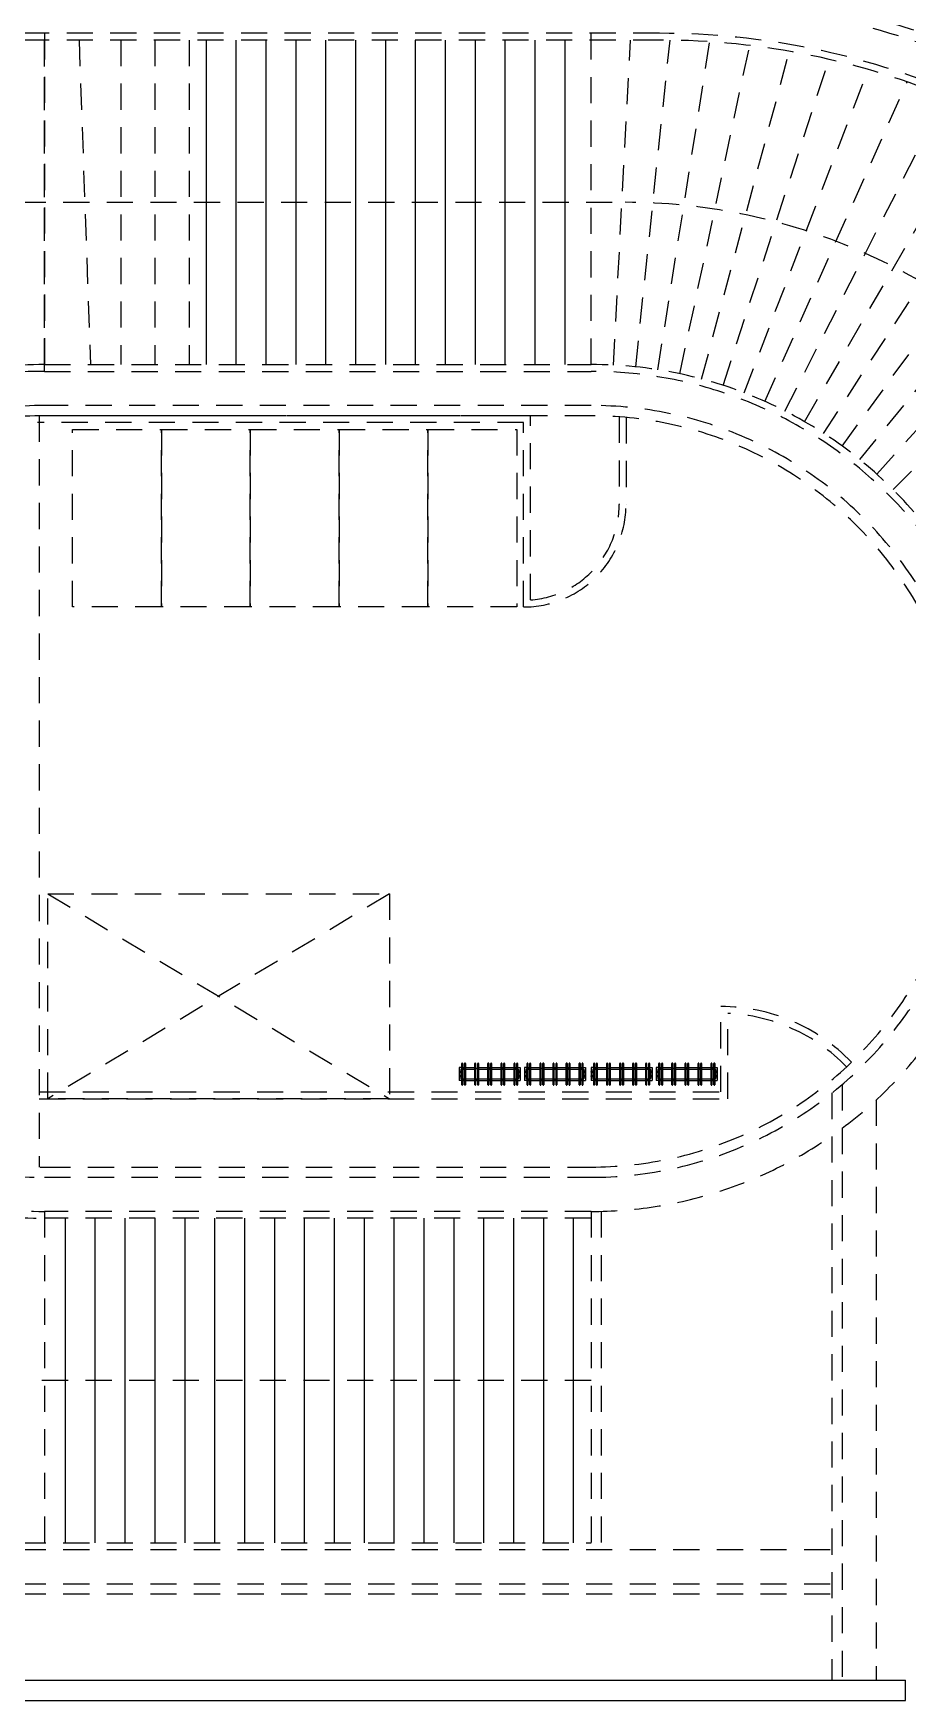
# Model space of a CAD drawing. Header units: millimetres. Extents: x 81033 to 452328, y -17390 to 42241.
# Drawn here: x 387141 to 387643, y -13312 to -12358 of the extents above; entities that cross this region are included whole.
import ezdxf

# ---------------------------------------------------------------- set-up
doc = ezdxf.new("R2010")
doc.units = ezdxf.units.MM
doc.header["$LTSCALE"] = 100
doc.header["$MEASUREMENT"] = 0
doc.linetypes.add('-HID', pattern=[2.5, 1.5, -1])
doc.layers.get('0').update_dxf_attribs({"linetype": 'CONTINUOUS'})
doc.layers.add('ELE9', color=9, linetype='CONTINUOUS')

# ---------------------------------------------------------------- blocks, each defined once
blk = doc.blocks.new('weee')
at = {"layer": 'ELE9', "linetype": '-HID', "ltscale": 0.1}
h = blk.add_hatch(dxfattribs=at)
h.set_pattern_fill('ANSI31', color=253, scale=137.2, angle=135)
h.set_pattern_definition([(180, (-711231.703, 39918.488), (-1e-15, -17.15), [])])
h.paths.add_polyline_path([(-6013.38, 48816.05), (-6013.38, 48585.43), (-5827.18, 48585.43), (-5827.18, 48816.05)])
h = blk.add_hatch(dxfattribs=at)
h.set_pattern_fill('ANSI31', color=253, scale=137.2, angle=135)
h.set_pattern_definition([(180, (-711231.703, 39957.688), (-1e-15, -17.15), [])])
h.paths.add_polyline_path([(-5150.98, 48502.45), (-5150.98, 48816.05), (-5337.18, 48816.05), (-5337.18, 48502.45)])
at = {"layer": 'ELE9', "color": 253, "linetype": '-HID', "ltscale": 0.1}
for p, q in [((-5147.06, 48463.25), (-5147.06, 48954.23)), ((-5423.68, 48886.98), (-5423.68, 48888.49)), ((-5423.68, 48888.49), (-5416.23, 48888.49)), ((-5423.68, 48885.38), (-5423.68, 48886.54)), ((-5423.68, 48879.5), (-5423.68, 48884.94)), ((-5423.31, 48885.38), (-5423.31, 48886.54)), ((-5423.06, 48885.38), (-5423.06, 48886.54)), ((-5422.7, 48886.98), (-5422.7, 48887.51)), ((-5422.7, 48887.51), (-5417.21, 48887.51)), ((-5422.7, 48885.38), (-5422.7, 48886.54)), ((-5422.7, 48879.5), (-5422.7, 48884.94)), ((-5417.21, 48886.98), (-5417.21, 48887.51)), ((-5417.21, 48885.38), (-5417.21, 48886.54)), ((-5417.21, 48879.5), (-5417.21, 48884.94)), ((-5416.84, 48885.38), (-5416.84, 48886.54)), ((-5416.6, 48885.38), (-5416.6, 48886.54)), ((-5416.23, 48886.98), (-5416.23, 48888.49)), ((-5416.23, 48885.38), (-5416.23, 48886.54)), ((-5416.23, 48879.5), (-5416.23, 48884.94)), ((-5409.7, 48499.51), (-5409.7, 48890.53)), ((-5423.68, 48877.89), (-5423.68, 48879.06)), ((-5423.68, 48872.01), (-5423.68, 48877.46)), ((-5423.31, 48877.88), (-5423.31, 48879.06)), ((-5423.06, 48877.88), (-5423.06, 48879.06)), ((-5422.7, 48877.89), (-5422.7, 48879.06)), ((-5422.7, 48872.01), (-5422.7, 48877.46)), ((-5417.21, 48877.89), (-5417.21, 48879.06)), ((-5417.21, 48872.01), (-5417.21, 48877.46)), ((-5416.84, 48877.88), (-5416.84, 48879.06)), ((-5416.6, 48877.88), (-5416.6, 48879.06)), ((-5416.23, 48877.89), (-5416.23, 48879.06)), ((-5416.23, 48872.01), (-5416.23, 48877.46)), ((-5423.68, 48870.41), (-5423.68, 48871.58)), ((-5423.68, 48864.52), (-5423.68, 48869.96)), ((-5423.31, 48870.4), (-5423.31, 48871.58)), ((-5423.31, 48862.9), (-5423.31, 48864.08)), ((-5423.06, 48870.4), (-5423.06, 48871.58)), ((-5423.06, 48862.9), (-5423.06, 48864.08)), ((-5422.7, 48870.41), (-5422.7, 48871.58)), ((-5422.7, 48864.52), (-5422.7, 48869.96)), ((-5417.21, 48870.41), (-5417.21, 48871.58)), ((-5417.21, 48864.52), (-5417.21, 48869.96)), ((-5417.21, 48862.91), (-5417.21, 48864.08)), ((-5416.84, 48870.4), (-5416.84, 48871.58)), ((-5416.84, 48862.9), (-5416.84, 48864.08)), ((-5416.6, 48870.4), (-5416.6, 48871.58)), ((-5416.6, 48862.9), (-5416.6, 48864.08)), ((-5416.23, 48870.41), (-5416.23, 48871.58)), ((-5416.23, 48864.52), (-5416.23, 48869.96)), ((-5416.23, 48862.91), (-5416.23, 48864.08)), ((-6017.3, 48855.25), (-6017.3, 48463.25)), ((-6013.38, 48855.25), (-6013.38, 48463.25)), ((-5423.68, 48857.03), (-5423.68, 48862.47)), ((-5423.68, 48855.42), (-5423.68, 48856.59)), ((-5423.68, 48854.98), (-5423.68, 48853.47)), ((-5423.31, 48855.41), (-5423.31, 48856.59)), ((-5423.06, 48855.41), (-5423.06, 48856.59)), ((-5422.7, 48857.03), (-5422.7, 48862.47)), ((-5422.7, 48855.42), (-5422.7, 48856.59)), ((-5422.7, 48854.98), (-5422.7, 48854.45)), ((-5422.7, 48854.45), (-5417.21, 48854.45)), ((-5417.21, 48857.03), (-5417.21, 48862.47)), ((-5417.21, 48855.42), (-5417.21, 48856.59)), ((-5417.21, 48854.98), (-5417.21, 48854.45)), ((-5416.84, 48855.41), (-5416.84, 48856.59)), ((-5416.6, 48855.41), (-5416.6, 48856.59)), ((-5416.23, 48857.03), (-5416.23, 48862.47)), ((-5416.23, 48855.42), (-5416.23, 48856.59)), ((-5416.23, 48854.98), (-5416.23, 48853.47)), ((-5423.68, 48853.47), (-5416.23, 48853.47)), ((-5423.68, 48849.55), (-5423.68, 48851.06)), ((-5423.68, 48851.06), (-5416.23, 48851.06)), ((-5423.68, 48847.96), (-5423.68, 48849.12)), ((-5423.68, 48842.08), (-5423.68, 48847.52)), ((-5423.31, 48847.96), (-5423.31, 48849.12)), ((-5423.06, 48847.96), (-5423.06, 48849.12)), ((-5422.7, 48849.55), (-5422.7, 48850.08)), ((-5422.7, 48850.08), (-5417.21, 48850.08)), ((-5422.7, 48847.96), (-5422.7, 48849.12)), ((-5422.7, 48842.08), (-5422.7, 48847.52)), ((-5417.21, 48849.55), (-5417.21, 48850.08)), ((-5417.21, 48847.96), (-5417.21, 48849.12)), ((-5417.21, 48842.08), (-5417.21, 48847.52)), ((-5416.84, 48847.96), (-5416.84, 48849.12)), ((-5416.6, 48847.96), (-5416.6, 48849.12)), ((-5416.23, 48849.55), (-5416.23, 48851.06)), ((-5416.23, 48847.96), (-5416.23, 48849.12)), ((-5416.23, 48842.08), (-5416.23, 48847.52)), ((-5423.68, 48840.47), (-5423.68, 48841.64)), ((-5423.68, 48834.59), (-5423.68, 48840.03)), ((-5423.31, 48840.46), (-5423.31, 48841.64)), ((-5423.06, 48840.46), (-5423.06, 48841.64)), ((-5422.7, 48840.47), (-5422.7, 48841.64)), ((-5422.7, 48834.59), (-5422.7, 48840.03)), ((-5417.21, 48840.47), (-5417.21, 48841.64)), ((-5417.21, 48834.59), (-5417.21, 48840.03)), ((-5416.84, 48840.46), (-5416.84, 48841.64)), ((-5416.6, 48840.46), (-5416.6, 48841.64)), ((-5416.23, 48840.47), (-5416.23, 48841.64)), ((-5416.23, 48834.59), (-5416.23, 48840.03)), ((-5423.68, 48832.98), (-5423.68, 48834.15)), ((-5423.68, 48827.09), (-5423.68, 48832.53)), ((-5423.68, 48819.6), (-5423.68, 48825.05)), ((-5423.31, 48832.97), (-5423.31, 48834.15)), ((-5423.31, 48825.47), (-5423.31, 48826.65)), ((-5423.06, 48832.97), (-5423.06, 48834.15)), ((-5423.06, 48825.47), (-5423.06, 48826.65)), ((-5422.7, 48832.98), (-5422.7, 48834.15)), ((-5422.7, 48827.09), (-5422.7, 48832.53)), ((-5422.7, 48819.6), (-5422.7, 48825.05)), ((-5417.21, 48832.98), (-5417.21, 48834.15)), ((-5417.21, 48827.09), (-5417.21, 48832.53)), ((-5417.21, 48825.48), (-5417.21, 48826.65)), ((-5417.21, 48819.6), (-5417.21, 48825.05)), ((-5416.84, 48832.97), (-5416.84, 48834.15)), ((-5416.84, 48825.47), (-5416.84, 48826.65)), ((-5416.6, 48832.97), (-5416.6, 48834.15)), ((-5416.6, 48825.47), (-5416.6, 48826.65)), ((-5416.23, 48832.98), (-5416.23, 48834.15)), ((-5416.23, 48827.09), (-5416.23, 48832.53)), ((-5416.23, 48825.48), (-5416.23, 48826.65)), ((-5416.23, 48819.6), (-5416.23, 48825.05)), ((-5827.18, 48502.45), (-5827.18, 48816.05)), ((-5823.26, 48502.45), (-5823.26, 48816.05)), ((-5423.68, 48818), (-5423.68, 48819.17)), ((-5423.68, 48817.55), (-5423.68, 48816.04)), ((-5423.68, 48816.04), (-5416.23, 48816.04)), ((-5423.31, 48817.99), (-5423.31, 48819.17)), ((-5423.06, 48817.99), (-5423.06, 48819.17)), ((-5422.7, 48818), (-5422.7, 48819.17)), ((-5422.7, 48817.55), (-5422.7, 48817.02)), ((-5422.7, 48817.02), (-5417.21, 48817.02)), ((-5417.21, 48818), (-5417.21, 48819.17)), ((-5417.21, 48817.55), (-5417.21, 48817.02)), ((-5416.84, 48817.99), (-5416.84, 48819.17)), ((-5416.6, 48817.99), (-5416.6, 48819.17)), ((-5416.23, 48818), (-5416.23, 48819.17)), ((-5416.23, 48817.55), (-5416.23, 48816.04)), ((-5341.1, 48816.05), (-5341.1, 48502.45)), ((-5337.18, 48816.05), (-5337.18, 48502.45)), ((-5150.98, 48463.25), (-5150.98, 48816.05)), ((-5423.68, 48811.36), (-5423.68, 48812.86)), ((-5423.68, 48812.86), (-5416.23, 48812.86)), ((-5423.68, 48809.76), (-5423.68, 48810.92)), ((-5423.68, 48803.88), (-5423.68, 48809.32)), ((-5423.31, 48809.76), (-5423.31, 48810.92)), ((-5423.06, 48809.76), (-5423.06, 48810.92)), ((-5422.7, 48811.36), (-5422.7, 48811.88)), ((-5422.7, 48811.88), (-5417.21, 48811.88)), ((-5422.7, 48809.76), (-5422.7, 48810.92)), ((-5422.7, 48803.88), (-5422.7, 48809.32)), ((-5417.21, 48811.36), (-5417.21, 48811.88)), ((-5417.21, 48809.76), (-5417.21, 48810.92)), ((-5417.21, 48803.88), (-5417.21, 48809.32)), ((-5416.84, 48809.76), (-5416.84, 48810.92)), ((-5416.6, 48809.76), (-5416.6, 48810.92)), ((-5416.23, 48811.36), (-5416.23, 48812.86)), ((-5416.23, 48809.76), (-5416.23, 48810.92)), ((-5416.23, 48803.88), (-5416.23, 48809.32)), ((-5423.68, 48802.27), (-5423.68, 48803.44)), ((-5423.68, 48796.39), (-5423.68, 48801.83)), ((-5423.31, 48802.26), (-5423.31, 48803.44)), ((-5423.06, 48802.26), (-5423.06, 48803.44)), ((-5422.7, 48802.27), (-5422.7, 48803.44)), ((-5422.7, 48796.39), (-5422.7, 48801.83)), ((-5417.21, 48802.27), (-5417.21, 48803.44)), ((-5417.21, 48796.39), (-5417.21, 48801.83)), ((-5416.84, 48802.26), (-5416.84, 48803.44)), ((-5416.6, 48802.26), (-5416.6, 48803.44)), ((-5416.23, 48802.27), (-5416.23, 48803.44)), ((-5416.23, 48796.39), (-5416.23, 48801.83)), ((-5423.68, 48794.78), (-5423.68, 48795.95)), ((-5423.68, 48788.89), (-5423.68, 48794.34)), ((-5423.68, 48781.41), (-5423.68, 48786.85)), ((-5423.31, 48794.77), (-5423.31, 48795.95)), ((-5423.31, 48787.28), (-5423.31, 48788.46)), ((-5423.06, 48794.77), (-5423.06, 48795.95)), ((-5423.06, 48787.28), (-5423.06, 48788.46)), ((-5422.7, 48794.78), (-5422.7, 48795.95)), ((-5422.7, 48788.89), (-5422.7, 48794.34)), ((-5422.7, 48781.41), (-5422.7, 48786.85)), ((-5417.21, 48794.78), (-5417.21, 48795.95)), ((-5417.21, 48788.89), (-5417.21, 48794.34)), ((-5417.21, 48787.29), (-5417.21, 48788.46)), ((-5417.21, 48781.41), (-5417.21, 48786.85)), ((-5416.84, 48794.77), (-5416.84, 48795.95)), ((-5416.84, 48787.28), (-5416.84, 48788.46)), ((-5416.6, 48794.77), (-5416.6, 48795.95)), ((-5416.6, 48787.28), (-5416.6, 48788.46)), ((-5416.23, 48794.78), (-5416.23, 48795.95)), ((-5416.23, 48788.89), (-5416.23, 48794.34)), ((-5416.23, 48787.29), (-5416.23, 48788.46)), ((-5416.23, 48781.41), (-5416.23, 48786.85)), ((-5423.68, 48779.8), (-5423.68, 48780.97)), ((-5423.68, 48779.35), (-5423.68, 48777.85)), ((-5423.68, 48777.85), (-5416.23, 48777.85)), ((-5423.31, 48779.79), (-5423.31, 48780.97)), ((-5423.06, 48779.79), (-5423.06, 48780.97)), ((-5422.7, 48779.8), (-5422.7, 48780.97)), ((-5422.7, 48779.35), (-5422.7, 48778.83)), ((-5422.7, 48778.83), (-5417.21, 48778.83)), ((-5417.21, 48779.8), (-5417.21, 48780.97)), ((-5417.21, 48779.35), (-5417.21, 48778.83)), ((-5416.84, 48779.79), (-5416.84, 48780.97)), ((-5416.6, 48779.79), (-5416.6, 48780.97)), ((-5416.23, 48779.8), (-5416.23, 48780.97)), ((-5416.23, 48779.35), (-5416.23, 48777.85)), ((-5423.68, 48773.93), (-5423.68, 48775.44)), ((-5423.68, 48775.44), (-5416.23, 48775.44)), ((-5423.68, 48772.33), (-5423.68, 48773.49)), ((-5423.68, 48766.45), (-5423.68, 48771.89)), ((-5423.31, 48772.33), (-5423.31, 48773.49)), ((-5423.06, 48772.33), (-5423.06, 48773.49)), ((-5422.7, 48773.93), (-5422.7, 48774.46)), ((-5422.7, 48774.46), (-5417.21, 48774.46)), ((-5422.7, 48772.33), (-5422.7, 48773.49)), ((-5422.7, 48766.45), (-5422.7, 48771.89)), ((-5417.21, 48773.93), (-5417.21, 48774.46)), ((-5417.21, 48772.33), (-5417.21, 48773.49)), ((-5417.21, 48766.45), (-5417.21, 48771.89)), ((-5416.84, 48772.33), (-5416.84, 48773.49)), ((-5416.6, 48772.33), (-5416.6, 48773.49)), ((-5416.23, 48773.93), (-5416.23, 48775.44)), ((-5416.23, 48772.33), (-5416.23, 48773.49)), ((-5416.23, 48766.45), (-5416.23, 48771.89)), ((-5423.68, 48764.84), (-5423.68, 48766.01)), ((-5423.68, 48758.96), (-5423.68, 48764.41)), ((-5423.68, 48757.36), (-5423.68, 48758.53)), ((-5423.31, 48764.83), (-5423.31, 48766.01)), ((-5423.31, 48757.35), (-5423.31, 48758.53)), ((-5423.06, 48764.83), (-5423.06, 48766.01)), ((-5423.06, 48757.35), (-5423.06, 48758.53)), ((-5422.7, 48764.84), (-5422.7, 48766.01)), ((-5422.7, 48758.96), (-5422.7, 48764.41)), ((-5422.7, 48757.36), (-5422.7, 48758.53)), ((-5417.21, 48764.84), (-5417.21, 48766.01)), ((-5417.21, 48758.96), (-5417.21, 48764.41)), ((-5417.21, 48757.36), (-5417.21, 48758.53)), ((-5416.84, 48764.83), (-5416.84, 48766.01)), ((-5416.84, 48757.35), (-5416.84, 48758.53)), ((-5416.6, 48764.83), (-5416.6, 48766.01)), ((-5416.6, 48757.35), (-5416.6, 48758.53)), ((-5416.23, 48764.84), (-5416.23, 48766.01)), ((-5416.23, 48758.96), (-5416.23, 48764.41)), ((-5416.23, 48757.36), (-5416.23, 48758.53)), ((-5423.68, 48751.47), (-5423.68, 48756.91)), ((-5423.68, 48743.98), (-5423.68, 48749.42)), ((-5423.31, 48749.85), (-5423.31, 48751.03)), ((-5423.06, 48749.85), (-5423.06, 48751.03)), ((-5422.7, 48751.47), (-5422.7, 48756.91)), ((-5422.7, 48743.98), (-5422.7, 48749.42)), ((-5417.21, 48751.47), (-5417.21, 48756.91)), ((-5417.21, 48749.86), (-5417.21, 48751.03)), ((-5417.21, 48743.98), (-5417.21, 48749.42)), ((-5416.84, 48749.85), (-5416.84, 48751.03)), ((-5416.6, 48749.85), (-5416.6, 48751.03)), ((-5416.23, 48751.47), (-5416.23, 48756.91)), ((-5416.23, 48749.86), (-5416.23, 48751.03)), ((-5416.23, 48743.98), (-5416.23, 48749.42)), ((-5423.68, 48742.37), (-5423.68, 48743.54)), ((-5423.68, 48741.93), (-5423.68, 48740.42)), ((-5423.68, 48740.42), (-5416.23, 48740.42)), ((-5423.31, 48742.36), (-5423.31, 48743.54)), ((-5423.06, 48742.36), (-5423.06, 48743.54)), ((-5422.7, 48742.37), (-5422.7, 48743.54)), ((-5422.7, 48741.93), (-5422.7, 48741.4)), ((-5422.7, 48741.4), (-5417.21, 48741.4)), ((-5417.21, 48742.37), (-5417.21, 48743.54)), ((-5417.21, 48741.93), (-5417.21, 48741.4)), ((-5416.84, 48742.36), (-5416.84, 48743.54)), ((-5416.6, 48742.36), (-5416.6, 48743.54)), ((-5416.23, 48742.37), (-5416.23, 48743.54)), ((-5416.23, 48741.93), (-5416.23, 48740.42)), ((-6013.38, 48522.33), (-5827.18, 48528.89))]:
    blk.add_line(p, q, dxfattribs=at)
for points in [[(-5069.64, 49315.85), (-5582.18, 49315.85, 0.414214), (-6042.78, 48855.25), (-6042.78, 48463.25, 1), (-5121.58, 48463.25), (-5121.58, 48954.23)], [(-5366.58, 49309.97), (-5582.18, 49309.97, 0.414214), (-6036.9, 48855.25), (-6036.9, 48463.25, 1), (-5127.46, 48463.25), (-5127.46, 48954.23)], [(-5244.08, 48816.05), (-5244.08, 48463.25, -1), (-5920.28, 48463.25), (-5920.28, 48835.65, -0.414214), (-5582.18, 49173.75)], [(-5803.66, 48502.45, 1), (-5360.7, 48502.45), (-5360.7, 48816.05, 1), (-5803.66, 48816.05), (-5803.66, 48502.45)], [(-5797.78, 48502.45, 1), (-5366.58, 48502.45), (-5366.58, 48816.05, 1), (-5797.78, 48816.05), (-5797.78, 48502.45)], [(-5458.7, 48890.53, -0.204235), (-5426.76, 48965.47, -0.204235)], [(-5454.71, 48894.45, -0.193955), (-5424.07, 48962.62, -0.193955)], [(-5422.84, 48886.98, 0.259476), (-5423.19, 48887.18, 0.259476), (-5423.54, 48886.98, 1)], [(-5423.54, 48886.54, 0.179535), (-5423.31, 48886.37, 1)], [(-5423.31, 48885.56, 0.179535), (-5423.54, 48885.38, 1)], [(-5423.54, 48884.94, 0.556415), (-5422.84, 48884.94, 1)], [(-5423.06, 48886.37, 0.179535), (-5422.84, 48886.54, 0.259476)], [(-5422.84, 48885.38, 0.179535), (-5423.06, 48885.56, 0.259476)], [(-5417.07, 48886.98, -0.259476), (-5416.72, 48887.18, -0.259476), (-5416.37, 48886.98, -1)], [(-5416.84, 48886.37, -0.179535), (-5417.07, 48886.54, -0.259476)], [(-5417.07, 48885.38, -0.179535), (-5416.84, 48885.56, -0.259476)], [(-5416.37, 48884.94, -0.556415), (-5417.07, 48884.94, -1)], [(-5416.37, 48886.54, -0.179535), (-5416.6, 48886.37, -1)], [(-5416.6, 48885.56, -0.179535), (-5416.37, 48885.38, -1)], [(-5422.84, 48879.49, 0.259476), (-5423.19, 48879.69, 0.259476), (-5423.54, 48879.49, 1)], [(-5423.54, 48879.06, 0.179535), (-5423.31, 48878.88, 1)], [(-5423.31, 48878.07, 0.179535), (-5423.54, 48877.89, 1)], [(-5423.54, 48877.46, 0.556415), (-5422.84, 48877.46, 1)], [(-5423.06, 48878.88, 0.179535), (-5422.84, 48879.06, 0.259476)], [(-5422.84, 48877.89, 0.179535), (-5423.06, 48878.07, 0.259476)], [(-5417.07, 48879.49, -0.259476), (-5416.72, 48879.69, -0.259476), (-5416.37, 48879.49, -1)], [(-5416.84, 48878.88, -0.179535), (-5417.07, 48879.06, -0.259476)], [(-5417.07, 48877.89, -0.179535), (-5416.84, 48878.07, -0.259476)], [(-5416.37, 48877.46, -0.556415), (-5417.07, 48877.46, -1)], [(-5416.37, 48879.06, -0.179535), (-5416.6, 48878.88, -1)], [(-5416.6, 48878.07, -0.179535), (-5416.37, 48877.89, -1)], [(-5422.84, 48872, 0.259476), (-5423.19, 48872.2, 0.259476), (-5423.54, 48872, 1)], [(-5423.54, 48871.57, 0.179535), (-5423.31, 48871.39, 1)], [(-5423.31, 48870.58, 0.179535), (-5423.54, 48870.41, 1)], [(-5423.54, 48869.97, 0.556415), (-5422.84, 48869.97, 1)], [(-5422.84, 48864.5, 0.259476), (-5423.19, 48864.69, 0.259476), (-5423.54, 48864.5, 1)], [(-5423.54, 48864.06, 0.179535), (-5423.31, 48863.88, 1)], [(-5423.06, 48871.39, 0.179535), (-5422.84, 48871.57, 0.259476)], [(-5422.84, 48870.41, 0.179535), (-5423.06, 48870.58, 0.259476)], [(-5423.06, 48863.88, 0.179535), (-5422.84, 48864.06, 0.259476)], [(-5417.07, 48872, -0.259476), (-5416.72, 48872.2, -0.259476), (-5416.37, 48872, -1)], [(-5416.84, 48871.39, -0.179535), (-5417.07, 48871.57, -0.259476)], [(-5417.07, 48870.41, -0.179535), (-5416.84, 48870.58, -0.259476)], [(-5416.37, 48869.97, -0.556415), (-5417.07, 48869.97, -1)], [(-5417.07, 48864.5, -0.259476), (-5416.72, 48864.69, -0.259476), (-5416.37, 48864.5, -1)], [(-5416.84, 48863.88, -0.179535), (-5417.07, 48864.06, -0.259476)], [(-5416.37, 48871.57, -0.179535), (-5416.6, 48871.39, -1)], [(-5416.6, 48870.58, -0.179535), (-5416.37, 48870.41, -1)], [(-5416.37, 48864.06, -0.179535), (-5416.6, 48863.88, -1)], [(-5423.31, 48863.08, 0.179535), (-5423.54, 48862.9, 1)], [(-5423.54, 48862.46, 0.556415), (-5422.84, 48862.46, 1)], [(-5422.84, 48857.02, 0.259476), (-5423.19, 48857.22, 0.259476), (-5423.54, 48857.02, 1)], [(-5423.54, 48856.58, 0.179535), (-5423.31, 48856.41, 1)], [(-5423.31, 48855.6, 0.179535), (-5423.54, 48855.42, 1)], [(-5423.54, 48854.99, 0.556415), (-5422.84, 48854.99, 1)], [(-5422.84, 48862.9, 0.179535), (-5423.06, 48863.08, 0.259476)], [(-5423.06, 48856.41, 0.179535), (-5422.84, 48856.58, 0.259476)], [(-5422.84, 48855.42, 0.179535), (-5423.06, 48855.6, 0.259476)], [(-5417.07, 48862.9, -0.179535), (-5416.84, 48863.08, -0.259476)], [(-5416.37, 48862.46, -0.556415), (-5417.07, 48862.46, -1)], [(-5417.07, 48857.02, -0.259476), (-5416.72, 48857.22, -0.259476), (-5416.37, 48857.02, -1)], [(-5416.84, 48856.41, -0.179535), (-5417.07, 48856.58, -0.259476)], [(-5417.07, 48855.42, -0.179535), (-5416.84, 48855.6, -0.259476)], [(-5416.37, 48854.99, -0.556415), (-5417.07, 48854.99, -1)], [(-5416.6, 48863.08, -0.179535), (-5416.37, 48862.9, -1)], [(-5416.37, 48856.58, -0.179535), (-5416.6, 48856.41, -1)], [(-5416.6, 48855.6, -0.179535), (-5416.37, 48855.42, -1)], [(-5422.84, 48849.55, 0.259476), (-5423.19, 48849.75, 0.259476), (-5423.54, 48849.55, 1)], [(-5423.54, 48849.12, 0.179535), (-5423.31, 48848.94, 1)], [(-5423.31, 48848.13, 0.179535), (-5423.54, 48847.96, 1)], [(-5423.54, 48847.52, 0.556415), (-5422.84, 48847.52, 1)], [(-5423.06, 48848.94, 0.179535), (-5422.84, 48849.12, 0.259476)], [(-5422.84, 48847.96, 0.179535), (-5423.06, 48848.13, 0.259476)], [(-5417.07, 48849.55, -0.259476), (-5416.72, 48849.75, -0.259476), (-5416.37, 48849.55, -1)], [(-5416.84, 48848.94, -0.179535), (-5417.07, 48849.12, -0.259476)], [(-5417.07, 48847.96, -0.179535), (-5416.84, 48848.13, -0.259476)], [(-5416.37, 48847.52, -0.556415), (-5417.07, 48847.52, -1)], [(-5416.37, 48849.12, -0.179535), (-5416.6, 48848.94, -1)], [(-5416.6, 48848.13, -0.179535), (-5416.37, 48847.96, -1)], [(-5796.85, 48836.14), (-5746.82, 48836.14, -0.414214), (-5688.02, 48777.34), (-5793.86, 48777.34), (-5793.86, 48498.53)], [(-5422.84, 48842.07, 0.259476), (-5423.19, 48842.26, 0.259476), (-5423.54, 48842.07, 1)], [(-5423.54, 48841.63, 0.179535), (-5423.31, 48841.45, 1)], [(-5423.31, 48840.65, 0.179535), (-5423.54, 48840.47, 1)], [(-5423.54, 48840.03, 0.556415), (-5422.84, 48840.03, 1)], [(-5422.84, 48834.58, 0.259476), (-5423.19, 48834.77, 0.259476), (-5423.54, 48834.58, 1)], [(-5423.06, 48841.45, 0.179535), (-5422.84, 48841.63, 0.259476)], [(-5422.84, 48840.47, 0.179535), (-5423.06, 48840.65, 0.259476)], [(-5417.07, 48842.07, -0.259476), (-5416.72, 48842.26, -0.259476), (-5416.37, 48842.07, -1)], [(-5416.84, 48841.45, -0.179535), (-5417.07, 48841.63, -0.259476)], [(-5417.07, 48840.47, -0.179535), (-5416.84, 48840.65, -0.259476)], [(-5416.37, 48840.03, -0.556415), (-5417.07, 48840.03, -1)], [(-5417.07, 48834.58, -0.259476), (-5416.72, 48834.77, -0.259476), (-5416.37, 48834.58, -1)], [(-5416.37, 48841.63, -0.179535), (-5416.6, 48841.45, -1)], [(-5416.6, 48840.65, -0.179535), (-5416.37, 48840.47, -1)], [(-5797.18, 48832.22), (-5746.82, 48832.22, -0.393426), (-5692.08, 48781.26), (-5797.78, 48781.26), (-5797.78, 48498.53)], [(-5423.54, 48834.14, 0.179535), (-5423.31, 48833.96, 1)], [(-5423.31, 48833.16, 0.179535), (-5423.54, 48832.98, 1)], [(-5423.54, 48832.54, 0.556415), (-5422.84, 48832.54, 1)], [(-5422.84, 48827.07, 0.259476), (-5423.19, 48827.27, 0.259476), (-5423.54, 48827.07, 1)], [(-5423.54, 48826.63, 0.179535), (-5423.31, 48826.46, 1)], [(-5423.31, 48825.65, 0.179535), (-5423.54, 48825.47, 1)], [(-5423.54, 48825.04, 0.556415), (-5422.84, 48825.04, 1)], [(-5423.06, 48833.96, 0.179535), (-5422.84, 48834.14, 0.259476)], [(-5422.84, 48832.98, 0.179535), (-5423.06, 48833.16, 0.259476)], [(-5423.06, 48826.46, 0.179535), (-5422.84, 48826.63, 0.259476)], [(-5422.84, 48825.47, 0.179535), (-5423.06, 48825.65, 0.259476)], [(-5416.84, 48833.96, -0.179535), (-5417.07, 48834.14, -0.259476)], [(-5417.07, 48832.98, -0.179535), (-5416.84, 48833.16, -0.259476)], [(-5416.37, 48832.54, -0.556415), (-5417.07, 48832.54, -1)], [(-5417.07, 48827.07, -0.259476), (-5416.72, 48827.27, -0.259476), (-5416.37, 48827.07, -1)], [(-5416.84, 48826.46, -0.179535), (-5417.07, 48826.63, -0.259476)], [(-5417.07, 48825.47, -0.179535), (-5416.84, 48825.65, -0.259476)], [(-5416.37, 48825.04, -0.556415), (-5417.07, 48825.04, -1)], [(-5416.37, 48834.14, -0.179535), (-5416.6, 48833.96, -1)], [(-5416.6, 48833.16, -0.179535), (-5416.37, 48832.98, -1)], [(-5416.37, 48826.63, -0.179535), (-5416.6, 48826.46, -1)], [(-5416.6, 48825.65, -0.179535), (-5416.37, 48825.47, -1)], [(-5422.84, 48819.59, 0.259476), (-5423.19, 48819.79, 0.259476), (-5423.54, 48819.59, 1)], [(-5423.54, 48819.16, 0.179535), (-5423.31, 48818.98, 1)], [(-5423.31, 48818.17, 0.179535), (-5423.54, 48818, 1)], [(-5423.54, 48817.56, 0.556415), (-5422.84, 48817.56, 1)], [(-5423.06, 48818.98, 0.179535), (-5422.84, 48819.16, 0.259476)], [(-5422.84, 48818, 0.179535), (-5423.06, 48818.17, 0.259476)], [(-5417.07, 48819.59, -0.259476), (-5416.72, 48819.79, -0.259476), (-5416.37, 48819.59, -1)], [(-5416.84, 48818.98, -0.179535), (-5417.07, 48819.16, -0.259476)], [(-5417.07, 48818, -0.179535), (-5416.84, 48818.17, -0.259476)], [(-5416.37, 48817.56, -0.556415), (-5417.07, 48817.56, -1)], [(-5416.37, 48819.16, -0.179535), (-5416.6, 48818.98, -1)], [(-5416.6, 48818.17, -0.179535), (-5416.37, 48818, -1)], [(-5422.84, 48811.36, 0.259476), (-5423.19, 48811.55, 0.259476), (-5423.54, 48811.36, 1)], [(-5423.54, 48810.92, 0.179535), (-5423.31, 48810.74, 1)], [(-5423.31, 48809.93, 0.179535), (-5423.54, 48809.76, 1)], [(-5423.54, 48809.32, 0.556415), (-5422.84, 48809.32, 1)], [(-5423.06, 48810.74, 0.179535), (-5422.84, 48810.92, 0.259476)], [(-5422.84, 48809.76, 0.179535), (-5423.06, 48809.93, 0.259476)], [(-5417.07, 48811.36, -0.259476), (-5416.72, 48811.55, -0.259476), (-5416.37, 48811.36, -1)], [(-5416.84, 48810.74, -0.179535), (-5417.07, 48810.92, -0.259476)], [(-5417.07, 48809.76, -0.179535), (-5416.84, 48809.93, -0.259476)], [(-5416.37, 48809.32, -0.556415), (-5417.07, 48809.32, -1)], [(-5416.37, 48810.92, -0.179535), (-5416.6, 48810.74, -1)], [(-5416.6, 48809.93, -0.179535), (-5416.37, 48809.76, -1)], [(-5422.84, 48803.87, 0.259476), (-5423.19, 48804.06, 0.259476), (-5423.54, 48803.87, 1)], [(-5423.54, 48803.43, 0.179535), (-5423.31, 48803.25, 1)], [(-5423.31, 48802.45, 0.179535), (-5423.54, 48802.27, 1)], [(-5423.54, 48801.83, 0.556415), (-5422.84, 48801.83, 1)], [(-5422.84, 48796.38, 0.259476), (-5423.19, 48796.58, 0.259476), (-5423.54, 48796.38, 1)], [(-5423.06, 48803.25, 0.179535), (-5422.84, 48803.43, 0.259476)], [(-5422.84, 48802.27, 0.179535), (-5423.06, 48802.45, 0.259476)], [(-5417.07, 48803.87, -0.259476), (-5416.72, 48804.06, -0.259476), (-5416.37, 48803.87, -1)], [(-5416.84, 48803.25, -0.179535), (-5417.07, 48803.43, -0.259476)], [(-5417.07, 48802.27, -0.179535), (-5416.84, 48802.45, -0.259476)], [(-5416.37, 48801.83, -0.556415), (-5417.07, 48801.83, -1)], [(-5417.07, 48796.38, -0.259476), (-5416.72, 48796.58, -0.259476), (-5416.37, 48796.38, -1)], [(-5416.37, 48803.43, -0.179535), (-5416.6, 48803.25, -1)], [(-5416.6, 48802.45, -0.179535), (-5416.37, 48802.27, -1)], [(-5423.54, 48795.94, 0.179535), (-5423.31, 48795.77, 1)], [(-5423.31, 48794.96, 0.179535), (-5423.54, 48794.78, 1)], [(-5423.54, 48794.35, 0.556415), (-5422.84, 48794.35, 1)], [(-5422.84, 48788.87, 0.259476), (-5423.19, 48789.07, 0.259476), (-5423.54, 48788.87, 1)], [(-5423.54, 48788.44, 0.179535), (-5423.31, 48788.26, 1)], [(-5423.31, 48787.45, 0.179535), (-5423.54, 48787.28, 1)], [(-5423.54, 48786.84, 0.556415), (-5422.84, 48786.84, 1)], [(-5423.06, 48795.77, 0.179535), (-5422.84, 48795.94, 0.259476)], [(-5422.84, 48794.78, 0.179535), (-5423.06, 48794.96, 0.259476)], [(-5423.06, 48788.26, 0.179535), (-5422.84, 48788.44, 0.259476)], [(-5422.84, 48787.28, 0.179535), (-5423.06, 48787.45, 0.259476)], [(-5416.84, 48795.77, -0.179535), (-5417.07, 48795.94, -0.259476)], [(-5417.07, 48794.78, -0.179535), (-5416.84, 48794.96, -0.259476)], [(-5416.37, 48794.35, -0.556415), (-5417.07, 48794.35, -1)], [(-5417.07, 48788.87, -0.259476), (-5416.72, 48789.07, -0.259476), (-5416.37, 48788.87, -1)], [(-5416.84, 48788.26, -0.179535), (-5417.07, 48788.44, -0.259476)], [(-5417.07, 48787.28, -0.179535), (-5416.84, 48787.45, -0.259476)], [(-5416.37, 48786.84, -0.556415), (-5417.07, 48786.84, -1)], [(-5416.37, 48795.94, -0.179535), (-5416.6, 48795.77, -1)], [(-5416.6, 48794.96, -0.179535), (-5416.37, 48794.78, -1)], [(-5416.37, 48788.44, -0.179535), (-5416.6, 48788.26, -1)], [(-5416.6, 48787.45, -0.179535), (-5416.37, 48787.28, -1)], [(-5422.84, 48781.4, 0.259476), (-5423.19, 48781.59, 0.259476), (-5423.54, 48781.4, 1)], [(-5423.54, 48780.96, 0.179535), (-5423.31, 48780.78, 1)], [(-5423.31, 48779.98, 0.179535), (-5423.54, 48779.8, 1)], [(-5423.54, 48779.36, 0.556415), (-5422.84, 48779.36, 1)], [(-5423.06, 48780.78, 0.179535), (-5422.84, 48780.96, 0.259476)], [(-5422.84, 48779.8, 0.179535), (-5423.06, 48779.98, 0.259476)], [(-5417.07, 48781.4, -0.259476), (-5416.72, 48781.59, -0.259476), (-5416.37, 48781.4, -1)], [(-5416.84, 48780.78, -0.179535), (-5417.07, 48780.96, -0.259476)], [(-5417.07, 48779.8, -0.179535), (-5416.84, 48779.98, -0.259476)], [(-5416.37, 48779.36, -0.556415), (-5417.07, 48779.36, -1)], [(-5416.37, 48780.96, -0.179535), (-5416.6, 48780.78, -1)], [(-5416.6, 48779.98, -0.179535), (-5416.37, 48779.8, -1)], [(-5422.84, 48773.93, 0.259476), (-5423.19, 48774.13, 0.259476), (-5423.54, 48773.93, 1)], [(-5423.54, 48773.49, 0.179535), (-5423.31, 48773.32, 1)], [(-5423.31, 48772.51, 0.179535), (-5423.54, 48772.33, 1)], [(-5423.54, 48771.89, 0.556415), (-5422.84, 48771.89, 1)], [(-5423.06, 48773.32, 0.179535), (-5422.84, 48773.49, 0.259476)], [(-5422.84, 48772.33, 0.179535), (-5423.06, 48772.51, 0.259476)], [(-5417.07, 48773.93, -0.259476), (-5416.72, 48774.13, -0.259476), (-5416.37, 48773.93, -1)], [(-5416.84, 48773.32, -0.179535), (-5417.07, 48773.49, -0.259476)], [(-5417.07, 48772.33, -0.179535), (-5416.84, 48772.51, -0.259476)], [(-5416.37, 48771.89, -0.556415), (-5417.07, 48771.89, -1)], [(-5416.37, 48773.49, -0.179535), (-5416.6, 48773.32, -1)], [(-5416.6, 48772.51, -0.179535), (-5416.37, 48772.33, -1)], [(-5422.84, 48766.44, 0.259476), (-5423.19, 48766.64, 0.259476), (-5423.54, 48766.44, 1)], [(-5423.54, 48766, 0.179535), (-5423.31, 48765.83, 1)], [(-5423.31, 48765.02, 0.179535), (-5423.54, 48764.84, 1)], [(-5423.54, 48764.41, 0.556415), (-5422.84, 48764.41, 1)], [(-5422.84, 48758.95, 0.259476), (-5423.19, 48759.15, 0.259476), (-5423.54, 48758.95, 1)], [(-5423.54, 48758.52, 0.179535), (-5423.31, 48758.34, 1)], [(-5423.06, 48765.83, 0.179535), (-5422.84, 48766, 0.259476)], [(-5422.84, 48764.84, 0.179535), (-5423.06, 48765.02, 0.259476)], [(-5423.06, 48758.34, 0.179535), (-5422.84, 48758.52, 0.259476)], [(-5417.07, 48766.44, -0.259476), (-5416.72, 48766.64, -0.259476), (-5416.37, 48766.44, -1)], [(-5416.84, 48765.83, -0.179535), (-5417.07, 48766, -0.259476)], [(-5417.07, 48764.84, -0.179535), (-5416.84, 48765.02, -0.259476)], [(-5416.37, 48764.41, -0.556415), (-5417.07, 48764.41, -1)], [(-5417.07, 48758.95, -0.259476), (-5416.72, 48759.15, -0.259476), (-5416.37, 48758.95, -1)], [(-5416.84, 48758.34, -0.179535), (-5417.07, 48758.52, -0.259476)], [(-5416.37, 48766, -0.179535), (-5416.6, 48765.83, -1)], [(-5416.6, 48765.02, -0.179535), (-5416.37, 48764.84, -1)], [(-5416.37, 48758.52, -0.179535), (-5416.6, 48758.34, -1)], [(-5423.31, 48757.53, 0.179535), (-5423.54, 48757.36, 1)], [(-5423.54, 48756.92, 0.556415), (-5422.84, 48756.92, 1)], [(-5422.84, 48751.45, 0.259476), (-5423.19, 48751.64, 0.259476), (-5423.54, 48751.45, 1)], [(-5423.54, 48751.01, 0.179535), (-5423.31, 48750.83, 1)], [(-5423.31, 48750.03, 0.179535), (-5423.54, 48749.85, 1)], [(-5423.54, 48749.41, 0.556415), (-5422.84, 48749.41, 1)], [(-5422.84, 48757.36, 0.179535), (-5423.06, 48757.53, 0.259476)], [(-5423.06, 48750.83, 0.179535), (-5422.84, 48751.01, 0.259476)], [(-5422.84, 48749.85, 0.179535), (-5423.06, 48750.03, 0.259476)], [(-5417.07, 48757.36, -0.179535), (-5416.84, 48757.53, -0.259476)], [(-5416.37, 48756.92, -0.556415), (-5417.07, 48756.92, -1)], [(-5417.07, 48751.45, -0.259476), (-5416.72, 48751.64, -0.259476), (-5416.37, 48751.45, -1)], [(-5416.84, 48750.83, -0.179535), (-5417.07, 48751.01, -0.259476)], [(-5417.07, 48749.85, -0.179535), (-5416.84, 48750.03, -0.259476)], [(-5416.37, 48749.41, -0.556415), (-5417.07, 48749.41, -1)], [(-5416.6, 48757.53, -0.179535), (-5416.37, 48757.36, -1)], [(-5416.37, 48751.01, -0.179535), (-5416.6, 48750.83, -1)], [(-5416.6, 48750.03, -0.179535), (-5416.37, 48749.85, -1)], [(-5422.84, 48743.97, 0.259476), (-5423.19, 48744.17, 0.259476), (-5423.54, 48743.97, 1)], [(-5423.54, 48743.53, 0.179535), (-5423.31, 48743.36, 1)], [(-5423.31, 48742.55, 0.179535), (-5423.54, 48742.37, 1)], [(-5423.54, 48741.94, 0.556415), (-5422.84, 48741.94, 1)], [(-5423.06, 48743.36, 0.179535), (-5422.84, 48743.53, 0.259476)], [(-5422.84, 48742.37, 0.179535), (-5423.06, 48742.55, 0.259476)], [(-5417.07, 48743.97, -0.259476), (-5416.72, 48744.17, -0.259476), (-5416.37, 48743.97, -1)], [(-5416.84, 48743.36, -0.179535), (-5417.07, 48743.53, -0.259476)], [(-5417.07, 48742.37, -0.179535), (-5416.84, 48742.55, -0.259476)], [(-5416.37, 48741.94, -0.556415), (-5417.07, 48741.94, -1)], [(-5416.37, 48743.53, -0.179535), (-5416.6, 48743.36, -1)], [(-5416.6, 48742.55, -0.179535), (-5416.37, 48742.37, -1)]]:
    blk.add_lwpolyline(points, format="xyb", dxfattribs=at)
for points in [[(-5755.42, 48989.29), (-5906.06, 49139.93)], [(-5764.25, 48979.99), (-5921.39, 49121.47)], [(-5772.58, 48970.24), (-5935.62, 49102.26)], [(-5780.39, 48960.06), (-5948.73, 49082.36)], [(-5787.66, 48949.49), (-5960.67, 49061.85)], [(-5794.36, 48938.55), (-5971.43, 49040.78)], [(-5800.48, 48927.28), (-5980.98, 49019.25)], [(-5806, 48915.7), (-5989.31, 48997.32)], [(-5405.17, 48979.71), (-5072.09, 48979.71)], [(-5810.91, 48903.85), (-5996.41, 48975.06)], [(-5413.96, 48960.11), (-5072.09, 48960.11)], [(-5815.19, 48891.76), (-6002.26, 48952.55)], [(-5409.1, 48954.23), (-5072.09, 48954.23)], [(-5818.84, 48879.46), (-6006.88, 48929.85)], [(-5821.83, 48866.99), (-6010.26, 48907.04)], [(-5405.78, 48894.45), (-5454.71, 48894.45)], [(-5405.78, 48499.51), (-5405.78, 48894.45)], [(-5824.17, 48854.38), (-6012.41, 48884.19)], [(-5409.7, 48890.53), (-5458.7, 48890.53)], [(-5825.84, 48841.66), (-6013.34, 48861.37)], [(-5826.85, 48828.88), (-6013.38, 48838.65)], [(-5827.18, 48816.05), (-6017.3, 48816.05)], [(-5341.1, 48821.93), (-5147.06, 48821.93)], [(-5341.1, 48816.05), (-5147.06, 48816.05)], [(-5523.38, 48504.41), (-5405.78, 48700.41)], [(-5523.38, 48700.41), (-5405.78, 48504.41)], [(-6013.38, 48585.43), (-5827.18, 48585.43)], [(-6013.38, 48565.83), (-5827.18, 48565.83)], [(-6013.38, 48565.83), (-5827.18, 48565.83)], [(-6013.38, 48546.23), (-5827.18, 48546.23)], [(-6017.3, 48502.45), (-5823.26, 48502.45)], [(-5823.26, 48502.45), (-6017.3, 48502.45)], [(-5827.18, 48502.45), (-6013.38, 48502.45)], [(-5341.1, 48502.45), (-5147.06, 48502.45)], [(-5797.78, 48499.51), (-5366.6, 48499.51)]]:
    blk.add_lwpolyline(points, dxfattribs=at)
at = {"layer": 'ELE9', "color": 253, "ltscale": 0.1}
for points in [[(-1874.84, 47236.78), (-5072.09, 47236.78), (-5072.09, 48996.37)], [(-1874.84, 47248.54), (-5060.33, 47248.54), (-5060.33, 48996.37), (-5072.09, 48996.37)]]:
    blk.add_lwpolyline(points, dxfattribs=at)
at = {"layer": 'ELE9', "color": 253, "linetype": '-HID', "ltscale": 0.1}
for points in [[(-5426.07, 48886.54, -1), (-5426.07, 48886.98), (-5413.84, 48886.98, -1), (-5413.84, 48886.54)], [(-5426.07, 48884.94, -1), (-5426.07, 48885.38), (-5413.84, 48885.38, -1), (-5413.84, 48884.94)], [(-5423.19, 48886.54, 1), (-5423.19, 48886.98, 1)], [(-5423.19, 48884.94, 1), (-5423.19, 48885.38, 1)], [(-5416.72, 48886.54, 1), (-5416.72, 48886.98, 1)], [(-5416.72, 48884.94, 1), (-5416.72, 48885.38, 1)], [(-5426.07, 48879.06, -1), (-5426.07, 48879.5), (-5413.84, 48879.5, -1), (-5413.84, 48879.06)], [(-5426.07, 48877.89), (-5413.84, 48877.89, -1), (-5413.84, 48877.46), (-5426.07, 48877.46, -1)], [(-5423.19, 48879.06, 1), (-5423.19, 48879.5, 1)], [(-5423.19, 48877.46, 1), (-5423.19, 48877.89, 1)], [(-5416.72, 48879.06, 1), (-5416.72, 48879.5, 1)], [(-5416.72, 48877.46, 1), (-5416.72, 48877.89, 1)], [(-5426.07, 48872.01), (-5413.84, 48872.01, -1), (-5413.84, 48871.58), (-5426.07, 48871.58, -1)], [(-5426.07, 48869.97, -1), (-5426.07, 48870.41), (-5413.84, 48870.41, -1), (-5413.84, 48869.97)], [(-5426.07, 48864.52), (-5413.84, 48864.52, -1), (-5413.84, 48864.08), (-5426.07, 48864.08, -1)], [(-5423.19, 48871.58, 1), (-5423.19, 48872.01, 1)], [(-5423.19, 48869.97, 1), (-5423.19, 48870.41, 1)], [(-5423.19, 48864.08, 1), (-5423.19, 48864.52, 1)], [(-5416.72, 48871.58, 1), (-5416.72, 48872.01, 1)], [(-5416.72, 48869.97, 1), (-5416.72, 48870.41, 1)], [(-5416.72, 48864.08, 1), (-5416.72, 48864.52, 1)], [(-5426.07, 48862.47, -1), (-5426.07, 48862.91), (-5413.84, 48862.91, -1), (-5413.84, 48862.47)], [(-5426.07, 48857.03), (-5413.84, 48857.03, -1), (-5413.84, 48856.59), (-5426.07, 48856.59, -1)], [(-5426.07, 48854.99, -1), (-5426.07, 48855.42), (-5413.84, 48855.42, -1), (-5413.84, 48854.99)], [(-5423.19, 48862.47, 1), (-5423.19, 48862.91, 1)], [(-5423.19, 48856.59, 1), (-5423.19, 48857.03, 1)], [(-5423.19, 48854.99, 1), (-5423.19, 48855.42, 1)], [(-5416.72, 48862.47, 1), (-5416.72, 48862.91, 1)], [(-5416.72, 48856.59, 1), (-5416.72, 48857.03, 1)], [(-5416.72, 48854.99, 1), (-5416.72, 48855.42, 1)], [(-5426.07, 48849.12, -1), (-5426.07, 48849.55), (-5413.84, 48849.55, -1), (-5413.84, 48849.12)], [(-5426.07, 48847.52, -1), (-5426.07, 48847.96), (-5413.84, 48847.96, -1), (-5413.84, 48847.52)], [(-5423.19, 48849.12, 1), (-5423.19, 48849.55, 1)], [(-5423.19, 48847.52, 1), (-5423.19, 48847.96, 1)], [(-5416.72, 48849.12, 1), (-5416.72, 48849.55, 1)], [(-5416.72, 48847.52, 1), (-5416.72, 48847.96, 1)], [(-5426.07, 48841.64, -1), (-5426.07, 48842.08), (-5413.84, 48842.08, -1), (-5413.84, 48841.64)], [(-5426.07, 48840.47), (-5413.84, 48840.47, -1), (-5413.84, 48840.03), (-5426.07, 48840.03, -1)], [(-5426.07, 48834.59), (-5413.84, 48834.59, -1), (-5413.84, 48834.15), (-5426.07, 48834.15, -1)], [(-5423.19, 48841.64, 1), (-5423.19, 48842.08, 1)], [(-5423.19, 48840.03, 1), (-5423.19, 48840.47, 1)], [(-5423.19, 48834.15, 1), (-5423.19, 48834.59, 1)], [(-5416.72, 48841.64, 1), (-5416.72, 48842.08, 1)], [(-5416.72, 48840.03, 1), (-5416.72, 48840.47, 1)], [(-5416.72, 48834.15, 1), (-5416.72, 48834.59, 1)], [(-5426.07, 48832.54, -1), (-5426.07, 48832.98), (-5413.84, 48832.98, -1), (-5413.84, 48832.54)], [(-5426.07, 48827.09), (-5413.84, 48827.09, -1), (-5413.84, 48826.65), (-5426.07, 48826.65, -1)], [(-5426.07, 48825.05, -1), (-5426.07, 48825.48), (-5413.84, 48825.48, -1), (-5413.84, 48825.05)], [(-5423.19, 48832.54, 1), (-5423.19, 48832.98, 1)], [(-5423.19, 48826.65, 1), (-5423.19, 48827.09, 1)], [(-5423.19, 48825.05, 1), (-5423.19, 48825.48, 1)], [(-5416.72, 48832.54, 1), (-5416.72, 48832.98, 1)], [(-5416.72, 48826.65, 1), (-5416.72, 48827.09, 1)], [(-5416.72, 48825.05, 1), (-5416.72, 48825.48, 1)], [(-5426.07, 48819.6), (-5413.84, 48819.6, -1), (-5413.84, 48819.17), (-5426.07, 48819.17, -1)], [(-5426.07, 48817.56, -1), (-5426.07, 48818), (-5413.84, 48818, -1), (-5413.84, 48817.56)], [(-5423.19, 48819.17, 1), (-5423.19, 48819.6, 1)], [(-5423.19, 48817.56, 1), (-5423.19, 48818, 1)], [(-5416.72, 48819.17, 1), (-5416.72, 48819.6, 1)], [(-5416.72, 48817.56, 1), (-5416.72, 48818, 1)], [(-5426.07, 48810.92, -1), (-5426.07, 48811.36), (-5413.84, 48811.36, -1), (-5413.84, 48810.92)], [(-5426.07, 48809.32, -1), (-5426.07, 48809.76), (-5413.84, 48809.76, -1), (-5413.84, 48809.32)], [(-5423.19, 48810.92, 1), (-5423.19, 48811.36, 1)], [(-5423.19, 48809.32, 1), (-5423.19, 48809.76, 1)], [(-5416.72, 48810.92, 1), (-5416.72, 48811.36, 1)], [(-5416.72, 48809.32, 1), (-5416.72, 48809.76, 1)], [(-5426.07, 48803.44, -1), (-5426.07, 48803.88), (-5413.84, 48803.88, -1), (-5413.84, 48803.44)], [(-5426.07, 48802.27), (-5413.84, 48802.27, -1), (-5413.84, 48801.83), (-5426.07, 48801.83, -1)], [(-5426.07, 48796.39), (-5413.84, 48796.39, -1), (-5413.84, 48795.95), (-5426.07, 48795.95, -1)], [(-5423.19, 48803.44, 1), (-5423.19, 48803.88, 1)], [(-5423.19, 48801.83, 1), (-5423.19, 48802.27, 1)], [(-5423.19, 48795.95, 1), (-5423.19, 48796.39, 1)], [(-5416.72, 48803.44, 1), (-5416.72, 48803.88, 1)], [(-5416.72, 48801.83, 1), (-5416.72, 48802.27, 1)], [(-5416.72, 48795.95, 1), (-5416.72, 48796.39, 1)], [(-5426.07, 48794.35, -1), (-5426.07, 48794.78), (-5413.84, 48794.78, -1), (-5413.84, 48794.35)], [(-5426.07, 48788.89), (-5413.84, 48788.89, -1), (-5413.84, 48788.46), (-5426.07, 48788.46, -1)], [(-5426.07, 48786.85, -1), (-5426.07, 48787.29), (-5413.84, 48787.29, -1), (-5413.84, 48786.85)], [(-5423.19, 48794.35, 1), (-5423.19, 48794.78, 1)], [(-5423.19, 48788.46, 1), (-5423.19, 48788.89, 1)], [(-5423.19, 48786.85, 1), (-5423.19, 48787.29, 1)], [(-5416.72, 48794.35, 1), (-5416.72, 48794.78, 1)], [(-5416.72, 48788.46, 1), (-5416.72, 48788.89, 1)], [(-5416.72, 48786.85, 1), (-5416.72, 48787.29, 1)], [(-5426.07, 48781.41), (-5413.84, 48781.41, -1), (-5413.84, 48780.97), (-5426.07, 48780.97, -1)], [(-5426.07, 48779.36, -1), (-5426.07, 48779.8), (-5413.84, 48779.8, -1), (-5413.84, 48779.36)], [(-5423.19, 48780.97, 1), (-5423.19, 48781.41, 1)], [(-5423.19, 48779.36, 1), (-5423.19, 48779.8, 1)], [(-5416.72, 48780.97, 1), (-5416.72, 48781.41, 1)], [(-5416.72, 48779.36, 1), (-5416.72, 48779.8, 1)], [(-5426.07, 48773.49, -1), (-5426.07, 48773.93), (-5413.84, 48773.93, -1), (-5413.84, 48773.49)], [(-5426.07, 48771.89, -1), (-5426.07, 48772.33), (-5413.84, 48772.33, -1), (-5413.84, 48771.89)], [(-5423.19, 48773.49, 1), (-5423.19, 48773.93, 1)], [(-5423.19, 48771.89, 1), (-5423.19, 48772.33, 1)], [(-5416.72, 48773.49, 1), (-5416.72, 48773.93, 1)], [(-5416.72, 48771.89, 1), (-5416.72, 48772.33, 1)], [(-5426.07, 48766.01, -1), (-5426.07, 48766.45), (-5413.84, 48766.45, -1), (-5413.84, 48766.01)], [(-5426.07, 48764.84), (-5413.84, 48764.84, -1), (-5413.84, 48764.41), (-5426.07, 48764.41, -1)], [(-5426.07, 48758.96), (-5413.84, 48758.96, -1), (-5413.84, 48758.53), (-5426.07, 48758.53, -1)], [(-5423.19, 48766.01, 1), (-5423.19, 48766.45, 1)], [(-5423.19, 48764.41, 1), (-5423.19, 48764.84, 1)], [(-5423.19, 48758.53, 1), (-5423.19, 48758.96, 1)], [(-5416.72, 48766.01, 1), (-5416.72, 48766.45, 1)], [(-5416.72, 48764.41, 1), (-5416.72, 48764.84, 1)], [(-5416.72, 48758.53, 1), (-5416.72, 48758.96, 1)], [(-5426.07, 48756.92, -1), (-5426.07, 48757.36), (-5413.84, 48757.36, -1), (-5413.84, 48756.92)], [(-5426.07, 48751.47), (-5413.84, 48751.47, -1), (-5413.84, 48751.03), (-5426.07, 48751.03, -1)], [(-5426.07, 48749.42, -1), (-5426.07, 48749.86), (-5413.84, 48749.86, -1), (-5413.84, 48749.42)], [(-5423.19, 48756.92, 1), (-5423.19, 48757.36, 1)], [(-5423.19, 48751.03, 1), (-5423.19, 48751.47, 1)], [(-5423.19, 48749.42, 1), (-5423.19, 48749.86, 1)], [(-5416.72, 48756.92, 1), (-5416.72, 48757.36, 1)], [(-5416.72, 48751.03, 1), (-5416.72, 48751.47, 1)], [(-5416.72, 48749.42, 1), (-5416.72, 48749.86, 1)], [(-5426.07, 48743.98), (-5413.84, 48743.98, -1), (-5413.84, 48743.54), (-5426.07, 48743.54, -1)], [(-5426.07, 48741.94, -1), (-5426.07, 48742.37), (-5413.84, 48742.37, -1), (-5413.84, 48741.94)], [(-5423.19, 48743.54, 1), (-5423.19, 48743.98, 1)], [(-5423.19, 48741.94, 1), (-5423.19, 48742.37, 1)], [(-5416.72, 48743.54, 1), (-5416.72, 48743.98, 1)], [(-5416.72, 48741.94, 1), (-5416.72, 48742.37, 1)]]:
    blk.add_lwpolyline(points, format="xyb", close=True, dxfattribs=at)
for points in [[(-5421.39, 48887.64), (-5421.07, 48887.64), (-5420.87, 48887.84), (-5420.87, 48888.15), (-5421.07, 48888.35), (-5421.39, 48888.35), (-5421.59, 48888.15), (-5421.59, 48887.84)], [(-5418.84, 48887.64), (-5418.52, 48887.64), (-5418.32, 48887.84), (-5418.32, 48888.15), (-5418.52, 48888.35), (-5418.84, 48888.35), (-5419.04, 48888.15), (-5419.04, 48887.84)], [(-5421.39, 48854.32), (-5421.07, 48854.32), (-5420.87, 48854.12), (-5420.87, 48853.8), (-5421.07, 48853.6), (-5421.39, 48853.6), (-5421.59, 48853.8), (-5421.59, 48854.12)], [(-5418.84, 48854.32), (-5418.52, 48854.32), (-5418.32, 48854.12), (-5418.32, 48853.8), (-5418.52, 48853.6), (-5418.84, 48853.6), (-5419.04, 48853.8), (-5419.04, 48854.12)], [(-5421.39, 48850.21), (-5421.07, 48850.21), (-5420.87, 48850.41), (-5420.87, 48850.73), (-5421.07, 48850.93), (-5421.39, 48850.93), (-5421.59, 48850.73), (-5421.59, 48850.41)], [(-5418.84, 48850.21), (-5418.52, 48850.21), (-5418.32, 48850.41), (-5418.32, 48850.73), (-5418.52, 48850.93), (-5418.84, 48850.93), (-5419.04, 48850.73), (-5419.04, 48850.41)], [(-5421.39, 48816.89), (-5421.07, 48816.89), (-5420.87, 48816.69), (-5420.87, 48816.38), (-5421.07, 48816.17), (-5421.39, 48816.17), (-5421.59, 48816.38), (-5421.59, 48816.69)], [(-5418.84, 48816.89), (-5418.52, 48816.89), (-5418.32, 48816.69), (-5418.32, 48816.38), (-5418.52, 48816.17), (-5418.84, 48816.17), (-5419.04, 48816.38), (-5419.04, 48816.69)], [(-5421.39, 48812.01), (-5421.07, 48812.01), (-5420.87, 48812.21), (-5420.87, 48812.53), (-5421.07, 48812.73), (-5421.39, 48812.73), (-5421.59, 48812.53), (-5421.59, 48812.21)], [(-5418.84, 48812.01), (-5418.52, 48812.01), (-5418.32, 48812.21), (-5418.32, 48812.53), (-5418.52, 48812.73), (-5418.84, 48812.73), (-5419.04, 48812.53), (-5419.04, 48812.21)], [(-5421.39, 48778.7), (-5421.07, 48778.7), (-5420.87, 48778.49), (-5420.87, 48778.18), (-5421.07, 48777.98), (-5421.39, 48777.98), (-5421.59, 48778.18), (-5421.59, 48778.49)], [(-5418.84, 48778.7), (-5418.52, 48778.7), (-5418.32, 48778.49), (-5418.32, 48778.18), (-5418.52, 48777.98), (-5418.84, 48777.98), (-5419.04, 48778.18), (-5419.04, 48778.49)], [(-5688.02, 48722.46), (-5789.94, 48722.46), (-5789.94, 48773.42), (-5688.02, 48773.42)], [(-5421.39, 48774.59), (-5421.07, 48774.59), (-5420.87, 48774.79), (-5420.87, 48775.1), (-5421.07, 48775.3), (-5421.39, 48775.3), (-5421.59, 48775.1), (-5421.59, 48774.79)], [(-5418.84, 48774.59), (-5418.52, 48774.59), (-5418.32, 48774.79), (-5418.32, 48775.1), (-5418.52, 48775.3), (-5418.84, 48775.3), (-5419.04, 48775.1), (-5419.04, 48774.79)], [(-5421.39, 48741.27), (-5421.07, 48741.27), (-5420.87, 48741.07), (-5420.87, 48740.75), (-5421.07, 48740.55), (-5421.39, 48740.55), (-5421.59, 48740.75), (-5421.59, 48741.07)], [(-5418.84, 48741.27), (-5418.52, 48741.27), (-5418.32, 48741.07), (-5418.32, 48740.75), (-5418.52, 48740.55), (-5418.84, 48740.55), (-5419.04, 48740.75), (-5419.04, 48741.07)], [(-5688.02, 48671.5), (-5789.94, 48671.5), (-5789.94, 48722.46), (-5688.02, 48722.46)], [(-5405.78, 48504.41), (-5523.38, 48504.41), (-5523.38, 48700.41), (-5405.78, 48700.41)], [(-5688.02, 48620.54), (-5789.94, 48620.54), (-5789.94, 48671.5), (-5688.02, 48671.5)], [(-5688.02, 48569.58), (-5789.94, 48569.58), (-5789.94, 48620.54), (-5688.02, 48620.54)], [(-5688.02, 48518.62), (-5789.94, 48518.62), (-5789.94, 48569.58), (-5688.02, 48569.58)]]:
    blk.add_lwpolyline(points, close=True, dxfattribs=at)
for centre in [(-5421.23, 48888), (-5418.68, 48888), (-5421.23, 48853.96), (-5418.68, 48853.96), (-5421.23, 48850.57), (-5418.68, 48850.57), (-5421.23, 48816.53), (-5418.68, 48816.53), (-5421.23, 48812.37), (-5418.68, 48812.37), (-5421.23, 48778.34), (-5418.68, 48778.34), (-5421.23, 48774.95), (-5418.68, 48774.95), (-5421.23, 48740.91), (-5418.68, 48740.91)]:
    blk.add_circle(centre, 0.157, dxfattribs=at)
for centre, radius, start, end in [((-5582.18, 48855.25), 435.12, 90, 180), ((-5582.18, 48855.25), 431.2, 90, 180), ((-5582.18, 48816.05), 245, 90, 180), ((-5582.18, 48816.05), 241.08, 36.69541, 180), ((-5582.18, 48816.05), 241.08, 0, 34.97163), ((-5582.18, 48502.45), 245, 180, 0), ((-5582.18, 48502.45), 241.08, 180, 0)]:
    blk.add_arc(centre, radius, start, end, dxfattribs=at)

msp = doc.modelspace()

# ---------------------------------------------------------------- block references
at = {"rotation": 270}
msp.add_blockref('weee', (338644.93, -18375), dxfattribs=at)

doc.saveas('drawing.dxf')
